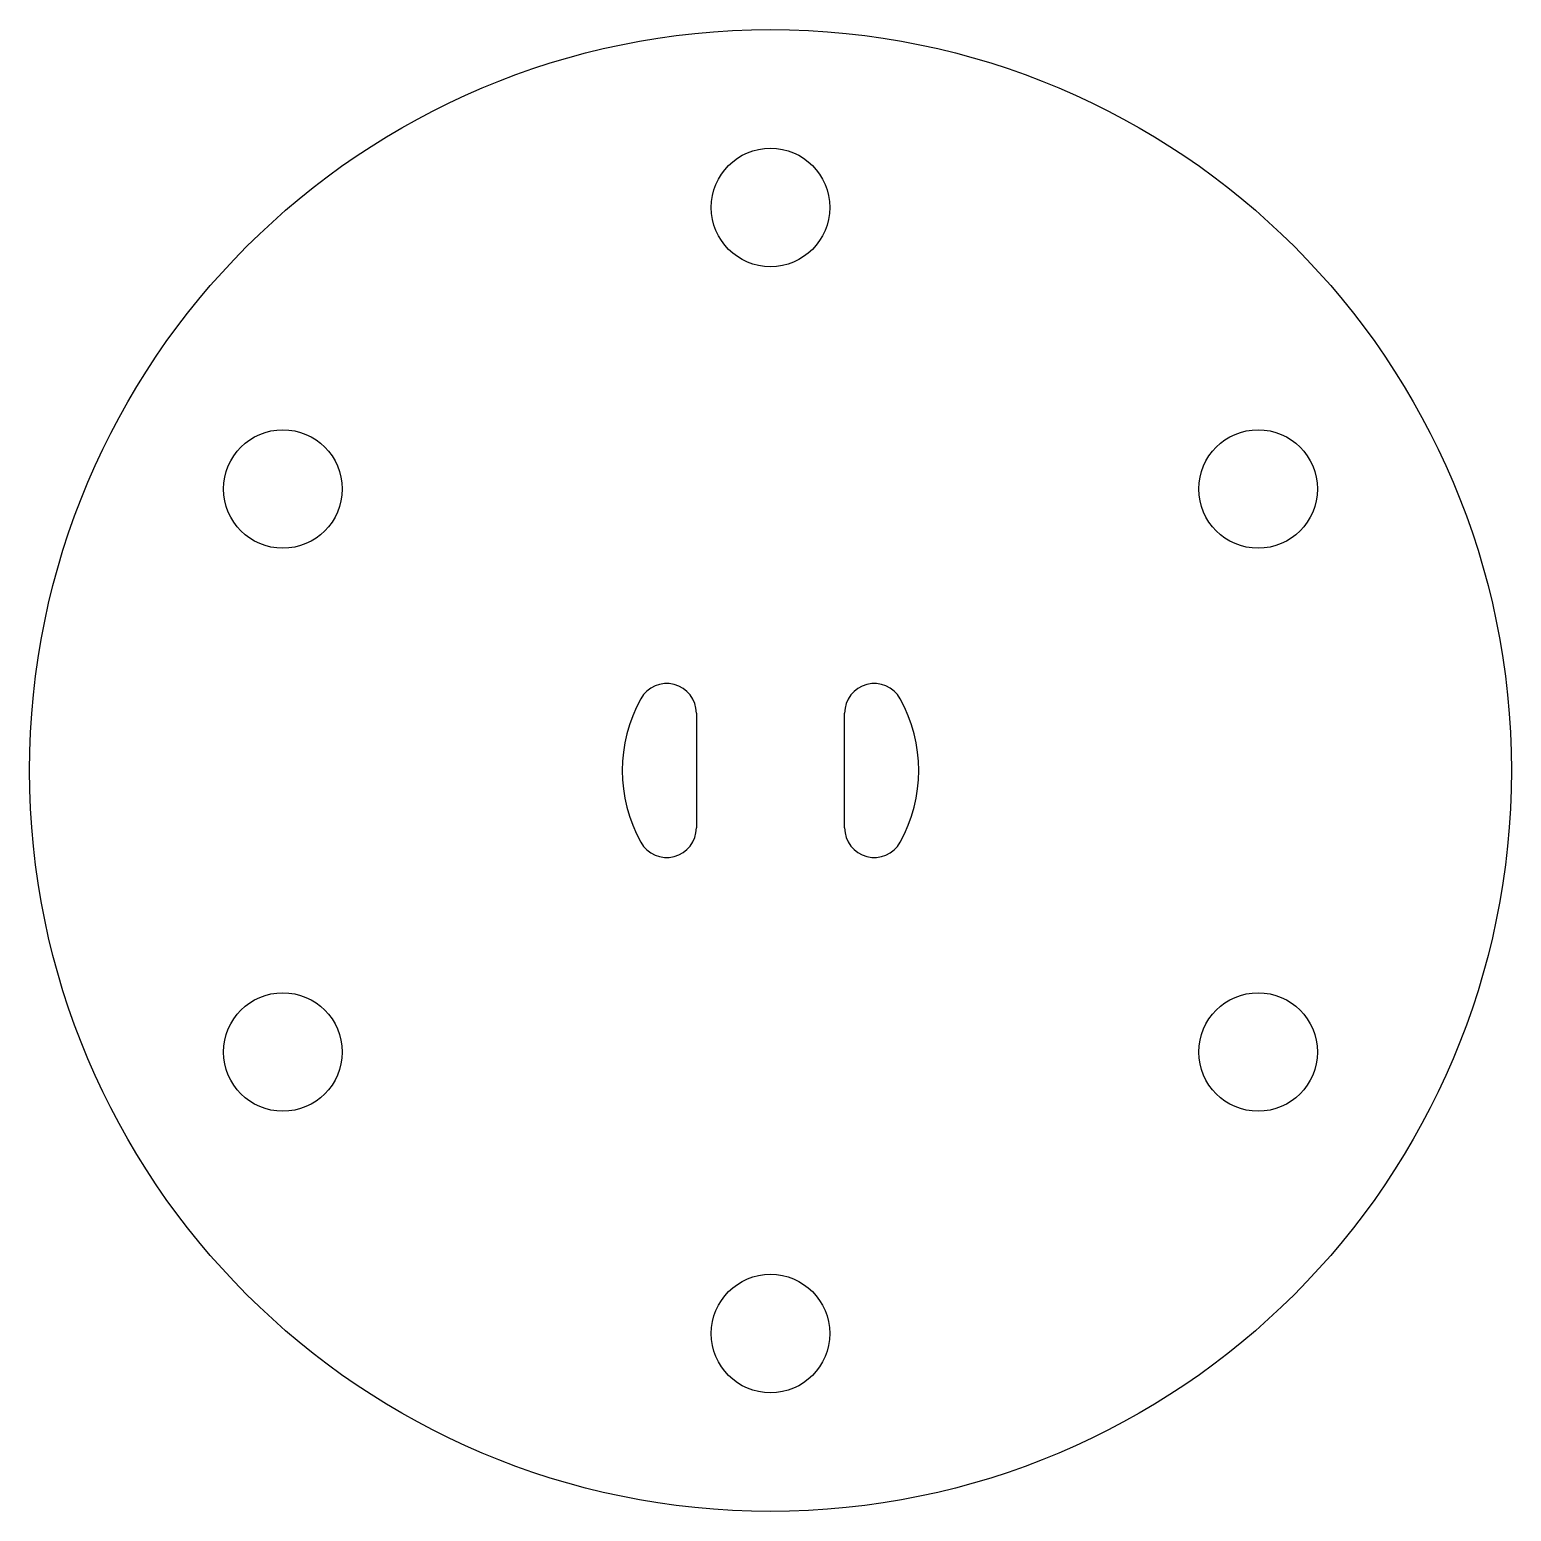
# Model space of a CAD drawing. Header units: millimetres. Extents: x -25 to 25, y -25 to 25.
import ezdxf

# ---------------------------------------------------------------- set-up
doc = ezdxf.new("R2010")
doc.units = ezdxf.units.MM

msp = doc.modelspace()

# ---------------------------------------------------------------- linework, layer by layer
at = {"color": 7, "linetype": 'Continuous', "lineweight": 25}
for p, q in [((-2.5, 1.936), (-2.5, -1.936)), ((2.5, -1.936), (2.5, 1.936))]:
    msp.add_line(p, q, dxfattribs=at)
for centre, radius in [((0, 0), 25), ((0, 19), 2), ((-16.454, 9.5), 2), ((16.454, 9.5), 2), ((-16.454, -9.5), 2), ((16.454, -9.5), 2), ((0, -19), 2)]:
    msp.add_circle(centre, radius, dxfattribs=at)
for centre, radius, start, end in [((-3.5, 1.936), 1, 0, 151.045), ((3.5, 1.936), 1, 28.955, 180), ((0, 0), 5, 151.045, 208.955), ((0, 0), 5, 331.045, 28.955), ((-3.5, -1.936), 1, 208.955, 0), ((3.5, -1.936), 1, 180, 331.045)]:
    msp.add_arc(centre, radius, start, end, dxfattribs=at)

doc.saveas('drawing.dxf')
